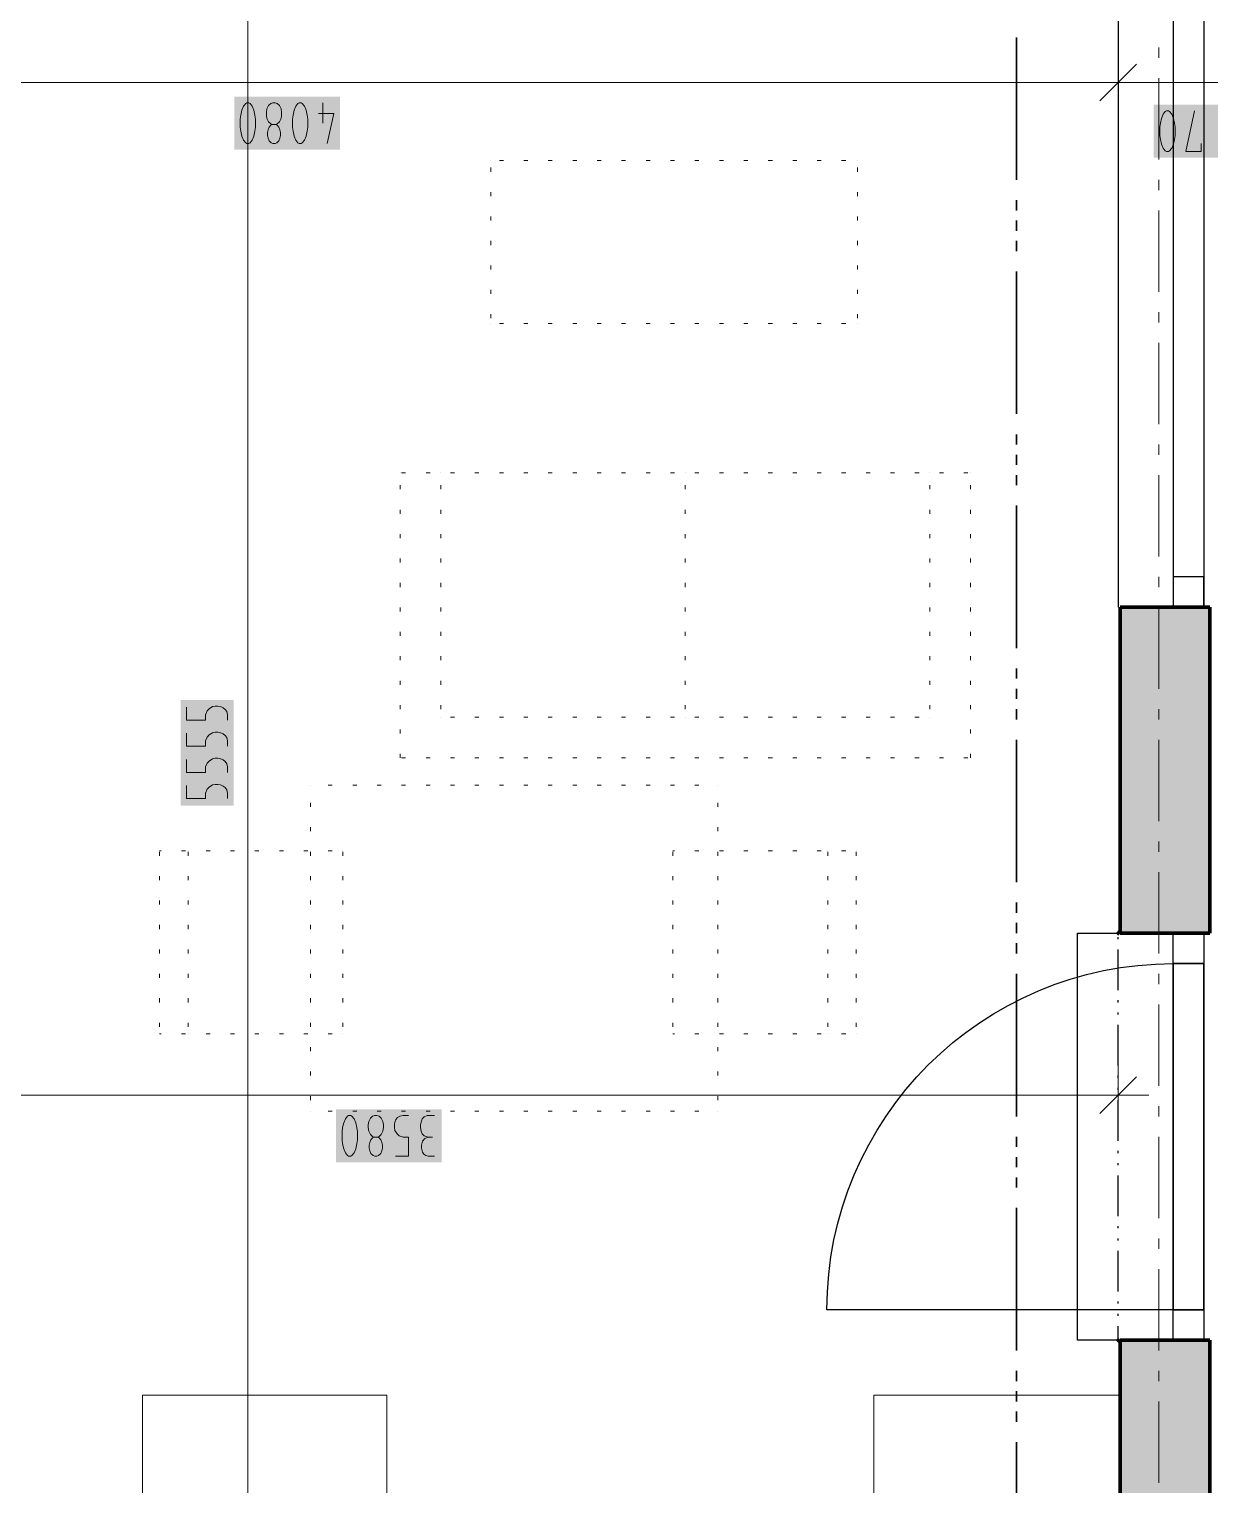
# Model space of a CAD drawing. Header units: millimetres. Extents: x 0 to 594, y 0 to 420.
# Drawn here: x 518.37 to 548.07, y 283.16 to 319.81 of the extents above; entities that cross this region are included whole.
import ezdxf

# ---------------------------------------------------------------- set-up
doc = ezdxf.new("R2010")
doc.units = ezdxf.units.MM
doc.header["$LTSCALE"] = 8
for name, color, linetype in [('PDF_Dvere', 7, 'Continuous'), ('PDF_Koty delkove', 7, 'Continuous'), ('PDF_Kuchyne', 7, 'Continuous'), ('PDF_Nabytek', 7, 'Continuous'), ('PDF_Obecne 0.25', 7, 'Continuous'), ('PDF_Okna', 7, 'Continuous'), ('PDF_Osy hlavni', 7, 'Continuous'), ('PDF_Pozarni useky', 7, 'Continuous'), ('PDF_Steny obvodove nosne', 7, 'Continuous'), ('PDF_Steny sendvic', 7, 'Continuous'), ('PDF_Zatepleni', 7, 'Continuous')]:
    doc.layers.add(name, color=color, linetype=linetype)

msp = doc.modelspace()

# ---------------------------------------------------------------- linework, layer by layer
at = {"layer": 'PDF_Dvere', "lineweight": 25}
for points in [[(547.917, 297.05), (547.917, 296.282), (547.148, 296.282), (547.148, 297.05)], [(547.917, 296.282), (547.148, 296.282)], [(547.917, 287.569), (547.917, 286.801), (547.148, 286.801), (547.148, 287.569)], [(547.917, 287.569), (547.148, 287.569)]]:
    msp.add_lwpolyline(points, close=True, dxfattribs=at)
msp.add_lwpolyline([(547.148, 287.569), (538.436, 287.569, -0.414213), (547.148, 296.282)], format="xyb", dxfattribs=at)
for points in [[(547.148, 296.282), (547.148, 287.569), (547.148, 296.282)], [(547.917, 296.282), (547.917, 287.569), (547.917, 296.282)]]:
    msp.add_lwpolyline(points, dxfattribs=at)
at = {"layer": 'PDF_Koty delkove', "lineweight": 18}
for points in [[(523.866, 248.312), (523.866, 250.413), (523.866, 251.625), (523.866, 252.105), (523.866, 271.631), (523.866, 273.117), (523.866, 330.055)], [(545.764, 319.233), (545.764, 318.464), (545.764, 317.696)], [(546.226, 318.925), (545.303, 318.003)], [(549.557, 318.464), (545.764, 318.464), (542.39, 318.464), (503.945, 318.464), (501.177, 318.464), (459.665, 318.464), (456.898, 318.464), (416.513, 318.464), (414.361, 318.464)], [(524.047, 317.234), (524.061, 317.336), (524.061, 317.541), (524.047, 317.643), (524.019, 317.763), (523.978, 317.866), (523.923, 317.934), (523.896, 317.952), (523.841, 317.952), (523.813, 317.934), (523.759, 317.866), (523.718, 317.763), (523.691, 317.643), (523.677, 317.541)], [(525.757, 317.952), (525.757, 317.439)], [(546.812, 317.336), (546.812, 317.131), (546.826, 317.029), (546.853, 316.909), (546.894, 316.807), (546.948, 316.738), (546.976, 316.722), (547.03, 316.722), (547.058, 316.738), (547.112, 316.807), (547.153, 316.909), (547.181, 317.029), (547.195, 317.131), (547.195, 317.336), (547.181, 317.438), (547.153, 317.558), (547.112, 317.661), (547.058, 317.729), (547.03, 317.747), (546.976, 317.747), (546.948, 317.729), (546.894, 317.661), (546.853, 317.558), (546.826, 317.438), (546.812, 317.336)], [(547.852, 316.926), (547.852, 316.722), (547.469, 316.722), (547.687, 317.747)], [(523.677, 317.541), (523.677, 317.336), (523.691, 317.234), (523.718, 317.114), (523.759, 317.012), (523.813, 316.943), (523.841, 316.927), (523.896, 316.927), (523.923, 316.943), (523.978, 317.012), (524.019, 317.114), (524.047, 317.234)], [(524.58, 317.404), (524.608, 317.387), (524.649, 317.336), (524.676, 317.268), (524.69, 317.199), (524.69, 317.131), (524.676, 317.063), (524.649, 316.994), (524.594, 316.943), (524.553, 316.927), (524.498, 316.927), (524.457, 316.943), (524.402, 316.994), (524.375, 317.063), (524.361, 317.131), (524.361, 317.199), (524.375, 317.268), (524.402, 317.336), (524.443, 317.387), (524.47, 317.404)], [(525.648, 317.678), (526.032, 317.678), (525.867, 316.927)], [(522.328, 302.736), (522.328, 302.408), (522.806, 302.408), (522.806, 302.545), (522.841, 302.64), (522.892, 302.695), (522.977, 302.75), (523.045, 302.764), (523.114, 302.764), (523.182, 302.75), (523.25, 302.723), (523.301, 302.681), (523.336, 302.627), (523.353, 302.545), (523.353, 302.408)], [(522.328, 302.079), (522.328, 301.751), (522.806, 301.751), (522.806, 301.888), (522.841, 301.983), (522.892, 302.038), (522.977, 302.093), (523.045, 302.107), (523.114, 302.107), (523.182, 302.093), (523.25, 302.065), (523.301, 302.024), (523.336, 301.97), (523.353, 301.888), (523.353, 301.751)], [(522.328, 301.422), (522.328, 301.094), (522.806, 301.094), (522.806, 301.231), (522.841, 301.326), (522.892, 301.381), (522.977, 301.436), (523.045, 301.449), (523.114, 301.449), (523.182, 301.436), (523.25, 301.408), (523.301, 301.367), (523.336, 301.313), (523.353, 301.231), (523.353, 301.094)], [(522.328, 300.765), (522.328, 300.437), (522.806, 300.437), (522.806, 300.574), (522.841, 300.669), (522.892, 300.724), (522.977, 300.778), (523.045, 300.792), (523.114, 300.792), (523.182, 300.778), (523.25, 300.751), (523.301, 300.71)], [(523.301, 300.71), (523.336, 300.656), (523.353, 300.574), (523.353, 300.437)], [(545.764, 293.741), (545.764, 292.972), (545.764, 292.203)], [(546.226, 293.433), (545.303, 292.511)], [(545.764, 292.972), (526.093, 292.972), (509.07, 292.972), (503.945, 292.972), (501.177, 292.972), (486.212, 292.972), (481.087, 292.972)], [(545.764, 292.972), (546.533, 292.972)], [(526.24, 292.048), (526.24, 291.843), (526.253, 291.742), (526.281, 291.622), (526.322, 291.52), (526.376, 291.451), (526.404, 291.434), (526.458, 291.434), (526.486, 291.451), (526.54, 291.52), (526.581, 291.622), (526.609, 291.742), (526.623, 291.843), (526.623, 292.048), (526.609, 292.151), (526.581, 292.271), (526.54, 292.373), (526.486, 292.442), (526.458, 292.459), (526.404, 292.459), (526.376, 292.442), (526.322, 292.373), (526.281, 292.271), (526.253, 292.151), (526.24, 292.048)], [(527.595, 292.356), (527.636, 292.407), (527.69, 292.442), (527.772, 292.459), (527.909, 292.459)], [(528.566, 292.459), (528.375, 292.459), (528.307, 292.425), (528.252, 292.373), (528.225, 292.288), (528.211, 292.22), (528.211, 292.151), (528.225, 292.066), (528.252, 291.998), (528.307, 291.947), (528.402, 291.912)], [(527.581, 291.434), (527.909, 291.434), (527.909, 291.912), (527.772, 291.912), (527.677, 291.947), (527.622, 291.998), (527.568, 292.083), (527.554, 292.151), (527.554, 292.22), (527.568, 292.288), (527.595, 292.356)], [(527.143, 291.912), (527.17, 291.895), (527.211, 291.843), (527.238, 291.776), (527.252, 291.707), (527.252, 291.638), (527.238, 291.571), (527.211, 291.502), (527.156, 291.451), (527.115, 291.434), (527.061, 291.434), (527.02, 291.451), (526.965, 291.502), (526.938, 291.571), (526.924, 291.638), (526.924, 291.707), (526.938, 291.776), (526.965, 291.843), (527.006, 291.895), (527.033, 291.912)], [(528.566, 291.434), (528.402, 291.434), (528.347, 291.451), (528.293, 291.486), (528.265, 291.537), (528.238, 291.638), (528.238, 291.707), (528.265, 291.81), (528.32, 291.878), (528.402, 291.912), (528.511, 291.912)]]:
    msp.add_lwpolyline(points, dxfattribs=at)
for points in [[(524.334, 317.712), (524.334, 317.643), (524.348, 317.558), (524.388, 317.473), (524.443, 317.422), (524.47, 317.404), (524.58, 317.404), (524.608, 317.422), (524.663, 317.473), (524.704, 317.558), (524.718, 317.643), (524.718, 317.712), (524.704, 317.797), (524.663, 317.883), (524.608, 317.934), (524.553, 317.952), (524.498, 317.952), (524.443, 317.934), (524.388, 317.883), (524.348, 317.797)], [(524.991, 317.541), (524.991, 317.336), (525.005, 317.234), (525.032, 317.114), (525.073, 317.012), (525.127, 316.943), (525.155, 316.927), (525.21, 316.927), (525.238, 316.943), (525.292, 317.012), (525.333, 317.114), (525.361, 317.234), (525.375, 317.336), (525.375, 317.541), (525.361, 317.643), (525.333, 317.763), (525.292, 317.866), (525.238, 317.934), (525.21, 317.952), (525.155, 317.952), (525.127, 317.934), (525.073, 317.866), (525.032, 317.763), (525.005, 317.643)], [(526.897, 292.22), (526.897, 292.151), (526.911, 292.066), (526.951, 291.981), (527.006, 291.93), (527.033, 291.912), (527.143, 291.912), (527.17, 291.93), (527.225, 291.981), (527.266, 292.066), (527.28, 292.151), (527.28, 292.22), (527.266, 292.305), (527.225, 292.391), (527.17, 292.442), (527.115, 292.459), (527.061, 292.459), (527.006, 292.442), (526.951, 292.391), (526.911, 292.305)]]:
    msp.add_lwpolyline(points, close=True, dxfattribs=at)
at = {"layer": 'PDF_Koty delkove', "color": 7, "lineweight": 18, "true_color": 0xffffff, "transparency": 33554559}
for points in [[(526.185, 318.106), (523.524, 318.106), (526.185, 316.773), (523.524, 316.773)], [(548.663, 317.9), (546.658, 317.9), (548.663, 316.568), (546.658, 316.568)], [(523.507, 300.255), (523.507, 302.917), (522.175, 300.255), (522.175, 302.917)], [(528.748, 292.613), (526.086, 292.613), (528.748, 291.281), (526.086, 291.281)]]:
    msp.add_solid(points, dxfattribs=at)
at = {"layer": 'PDF_Kuchyne', "lineweight": 13}
msp.add_lwpolyline([(527.366, 273.117), (521.216, 273.117), (521.216, 285.417), (527.366, 285.417), (527.366, 279.267), (539.614, 279.267), (539.614, 285.417), (545.764, 285.417)], dxfattribs=at)
at = {"layer": 'PDF_Nabytek', "lineweight": 13}
for points in [[(529.984, 316.496), (529.984, 316.496)], [(529.984, 316.496), (529.984, 316.496)], [(529.984, 316.215), (529.984, 316.318)], [(530.298, 316.496), (530.195, 316.496)], [(530.913, 316.496), (530.81, 316.496)], [(531.528, 316.496), (531.425, 316.496)], [(532.143, 316.496), (532.04, 316.496)], [(532.758, 316.496), (532.655, 316.496)], [(533.373, 316.496), (533.27, 316.496)], [(533.988, 316.496), (533.885, 316.496)], [(534.603, 316.496), (534.5, 316.496)], [(535.218, 316.496), (535.115, 316.496)], [(535.833, 316.496), (535.73, 316.496)], [(536.448, 316.496), (536.345, 316.496)], [(537.063, 316.496), (536.96, 316.496)], [(537.678, 316.496), (537.575, 316.496)], [(538.293, 316.496), (538.19, 316.496)], [(538.908, 316.496), (538.805, 316.496)], [(539.209, 316.496), (539.209, 316.496)], [(539.209, 316.496), (539.209, 316.496)], [(539.209, 316.215), (539.209, 316.318)], [(529.984, 315.6), (529.984, 315.703)], [(539.209, 315.6), (539.209, 315.703)], [(529.984, 314.985), (529.984, 315.088)], [(539.209, 314.985), (539.209, 315.088)], [(529.984, 314.37), (529.984, 314.473)], [(539.209, 314.37), (539.209, 314.473)], [(529.984, 313.755), (529.984, 313.858)], [(539.209, 313.755), (539.209, 313.858)], [(529.984, 313.14), (529.984, 313.243)], [(539.209, 313.14), (539.209, 313.243)], [(529.984, 312.525), (529.984, 312.628)], [(539.209, 312.525), (539.209, 312.628)], [(529.984, 312.397), (529.984, 312.397)], [(529.984, 312.397), (529.984, 312.397)], [(530.298, 312.397), (530.195, 312.397)], [(530.913, 312.397), (530.81, 312.397)], [(531.528, 312.397), (531.425, 312.397)], [(532.143, 312.397), (532.04, 312.397)], [(532.758, 312.397), (532.655, 312.397)], [(533.373, 312.397), (533.27, 312.397)], [(533.988, 312.397), (533.885, 312.397)], [(534.603, 312.397), (534.5, 312.397)], [(535.218, 312.397), (535.115, 312.397)], [(535.833, 312.397), (535.73, 312.397)], [(536.448, 312.397), (536.345, 312.397)], [(537.063, 312.397), (536.96, 312.397)], [(537.678, 312.397), (537.575, 312.397)], [(538.293, 312.397), (538.19, 312.397)], [(538.908, 312.397), (538.805, 312.397)], [(539.209, 312.397), (539.209, 312.397)], [(539.209, 312.397), (539.209, 312.397)], [(527.698, 308.634), (527.698, 308.634)], [(527.698, 308.634), (527.698, 308.634)], [(527.838, 308.634), (527.735, 308.634)], [(528.453, 308.634), (528.35, 308.634)], [(528.723, 308.634), (528.723, 308.634)], [(529.068, 308.634), (528.965, 308.634)], [(529.683, 308.634), (529.58, 308.634)], [(530.298, 308.634), (530.195, 308.634)], [(530.913, 308.634), (530.81, 308.634)], [(531.528, 308.634), (531.425, 308.634)], [(532.143, 308.634), (532.04, 308.634)], [(532.758, 308.634), (532.655, 308.634)], [(533.373, 308.634), (533.27, 308.634)], [(533.988, 308.634), (533.885, 308.634)], [(534.603, 308.634), (534.5, 308.634)], [(534.873, 308.634), (534.873, 308.634)], [(535.218, 308.634), (535.115, 308.634)], [(535.833, 308.634), (535.73, 308.634)], [(536.448, 308.634), (536.345, 308.634)], [(537.063, 308.634), (536.96, 308.634)], [(537.678, 308.634), (537.575, 308.634)], [(538.293, 308.634), (538.19, 308.634)], [(538.908, 308.634), (538.805, 308.634)], [(539.523, 308.634), (539.42, 308.634)], [(540.138, 308.634), (540.035, 308.634)], [(540.753, 308.634), (540.65, 308.634)], [(541.023, 308.634), (541.023, 308.634)], [(541.368, 308.634), (541.265, 308.634)], [(541.983, 308.634), (541.88, 308.634)], [(542.048, 308.634), (542.048, 308.634)], [(542.048, 308.634), (542.048, 308.634)], [(527.698, 308.221), (527.698, 308.323)], [(528.723, 308.221), (528.723, 308.323)], [(534.873, 308.221), (534.873, 308.323)], [(541.023, 308.221), (541.023, 308.323)], [(542.048, 308.221), (542.048, 308.323)], [(527.698, 307.606), (527.698, 307.708)], [(528.723, 307.606), (528.723, 307.708)], [(534.873, 307.606), (534.873, 307.708)], [(541.023, 307.606), (541.023, 307.708)], [(542.048, 307.606), (542.048, 307.708)], [(527.698, 306.991), (527.698, 307.093)], [(528.723, 306.991), (528.723, 307.093)], [(534.873, 306.991), (534.873, 307.093)], [(541.023, 306.991), (541.023, 307.093)], [(542.048, 306.991), (542.048, 307.093)], [(527.698, 306.376), (527.698, 306.478)], [(528.723, 306.376), (528.723, 306.478)], [(534.873, 306.376), (534.873, 306.478)], [(541.023, 306.376), (541.023, 306.478)], [(542.048, 306.376), (542.048, 306.478)], [(527.698, 305.761), (527.698, 305.863)], [(528.723, 305.761), (528.723, 305.863)], [(534.873, 305.761), (534.873, 305.863)], [(541.023, 305.761), (541.023, 305.863)], [(542.048, 305.761), (542.048, 305.863)], [(527.698, 305.146), (527.698, 305.248)], [(528.723, 305.146), (528.723, 305.248)], [(534.873, 305.146), (534.873, 305.248)], [(541.023, 305.146), (541.023, 305.248)], [(542.048, 305.146), (542.048, 305.248)], [(527.698, 304.531), (527.698, 304.633)], [(528.723, 304.531), (528.723, 304.633)], [(534.873, 304.531), (534.873, 304.633)], [(541.023, 304.531), (541.023, 304.633)], [(542.048, 304.531), (542.048, 304.633)], [(527.698, 303.916), (527.698, 304.018)], [(528.723, 303.916), (528.723, 304.018)], [(534.873, 303.916), (534.873, 304.018)], [(541.023, 303.916), (541.023, 304.018)], [(542.048, 303.916), (542.048, 304.018)], [(527.698, 303.301), (527.698, 303.403)], [(528.723, 303.301), (528.723, 303.403)], [(534.873, 303.301), (534.873, 303.403)], [(541.023, 303.301), (541.023, 303.403)], [(542.048, 303.301), (542.048, 303.403)], [(527.698, 302.686), (527.698, 302.788)], [(528.723, 302.686), (528.723, 302.788)], [(534.873, 302.686), (534.873, 302.788)], [(541.023, 302.686), (541.023, 302.788)], [(542.048, 302.686), (542.048, 302.788)], [(528.723, 302.484), (528.723, 302.484)], [(528.723, 302.484), (528.723, 302.484)], [(529.068, 302.484), (528.965, 302.484)], [(529.683, 302.484), (529.58, 302.484)], [(530.298, 302.484), (530.195, 302.484)], [(530.913, 302.484), (530.81, 302.484)], [(531.528, 302.484), (531.425, 302.484)], [(532.143, 302.484), (532.04, 302.484)], [(532.758, 302.484), (532.655, 302.484)], [(533.373, 302.484), (533.27, 302.484)], [(533.988, 302.484), (533.885, 302.484)], [(534.603, 302.484), (534.5, 302.484)], [(534.873, 302.484), (534.873, 302.484)], [(535.218, 302.484), (535.115, 302.484)], [(535.833, 302.484), (535.73, 302.484)], [(536.448, 302.484), (536.345, 302.484)], [(537.063, 302.484), (536.96, 302.484)], [(537.678, 302.484), (537.575, 302.484)], [(538.293, 302.484), (538.19, 302.484)], [(538.908, 302.484), (538.805, 302.484)], [(539.523, 302.484), (539.42, 302.484)], [(540.138, 302.484), (540.035, 302.484)], [(540.753, 302.484), (540.65, 302.484)], [(541.023, 302.484), (541.023, 302.484)], [(541.023, 302.484), (541.023, 302.484)], [(527.698, 302.071), (527.698, 302.173)], [(542.048, 302.071), (542.048, 302.173)], [(527.698, 301.459), (527.698, 301.558)], [(527.698, 301.459), (527.698, 301.459)], [(527.698, 301.459), (527.698, 301.459)], [(527.838, 301.459), (527.735, 301.459)], [(528.453, 301.459), (528.35, 301.459)], [(529.068, 301.459), (528.965, 301.459)], [(529.683, 301.459), (529.58, 301.459)], [(530.298, 301.459), (530.195, 301.459)], [(530.913, 301.459), (530.81, 301.459)], [(531.528, 301.459), (531.425, 301.459)], [(532.143, 301.459), (532.04, 301.459)], [(532.758, 301.459), (532.655, 301.459)], [(533.373, 301.459), (533.27, 301.459)], [(533.988, 301.459), (533.885, 301.459)], [(534.603, 301.459), (534.5, 301.459)], [(535.218, 301.459), (535.115, 301.459)], [(535.833, 301.459), (535.73, 301.459)], [(536.448, 301.459), (536.345, 301.459)], [(537.063, 301.459), (536.96, 301.459)], [(537.678, 301.459), (537.575, 301.459)], [(538.293, 301.459), (538.19, 301.459)], [(538.908, 301.459), (538.805, 301.459)], [(539.523, 301.459), (539.42, 301.459)], [(540.138, 301.459), (540.035, 301.459)], [(540.753, 301.459), (540.65, 301.459)], [(541.368, 301.459), (541.265, 301.459)], [(541.983, 301.459), (541.88, 301.459)], [(542.048, 301.459), (542.048, 301.558)], [(542.048, 301.459), (542.048, 301.459)], [(542.048, 301.459), (542.048, 301.459)], [(525.44, 300.769), (525.44, 300.769)], [(525.44, 300.769), (525.44, 300.769)], [(525.993, 300.769), (525.89, 300.769)], [(526.608, 300.769), (526.505, 300.769)], [(527.223, 300.769), (527.12, 300.769)], [(527.838, 300.769), (527.735, 300.769)], [(528.453, 300.769), (528.35, 300.769)], [(529.068, 300.769), (528.965, 300.769)], [(529.683, 300.769), (529.58, 300.769)], [(530.298, 300.769), (530.195, 300.769)], [(530.913, 300.769), (530.81, 300.769)], [(531.528, 300.769), (531.425, 300.769)], [(532.143, 300.769), (532.04, 300.769)], [(532.758, 300.769), (532.655, 300.769)], [(533.373, 300.769), (533.27, 300.769)], [(533.988, 300.769), (533.885, 300.769)], [(534.603, 300.769), (534.5, 300.769)], [(535.218, 300.769), (535.115, 300.769)], [(535.69, 300.769), (535.69, 300.769)], [(535.69, 300.769), (535.69, 300.769)], [(525.44, 300.226), (525.44, 300.328)], [(535.69, 300.226), (535.69, 300.328)], [(525.44, 299.611), (525.44, 299.713)], [(535.69, 299.611), (535.69, 299.713)], [(521.646, 299.121), (521.646, 299.121)], [(521.688, 299.121), (521.646, 299.121)], [(521.646, 299.121), (521.646, 299.121)], [(521.646, 298.996), (521.646, 299.098)], [(522.303, 299.121), (522.2, 299.121)], [(522.364, 299.121), (522.364, 299.121)], [(522.364, 298.996), (522.364, 299.098)], [(522.918, 299.121), (522.815, 299.121)], [(523.533, 299.121), (523.43, 299.121)], [(524.148, 299.121), (524.045, 299.121)], [(524.763, 299.121), (524.66, 299.121)], [(525.378, 299.121), (525.275, 299.121)], [(525.44, 298.996), (525.44, 299.098)], [(525.993, 299.121), (525.89, 299.121)], [(526.259, 299.121), (526.259, 299.121)], [(526.259, 299.121), (526.259, 299.121)], [(526.259, 298.996), (526.259, 299.098)], [(534.561, 299.121), (534.561, 299.121)], [(534.603, 299.121), (534.561, 299.121)], [(534.561, 299.121), (534.561, 299.121)], [(534.561, 298.996), (534.561, 299.098)], [(535.218, 299.121), (535.115, 299.121)], [(535.69, 298.996), (535.69, 299.098)], [(535.833, 299.121), (535.73, 299.121)], [(536.448, 299.121), (536.345, 299.121)], [(537.063, 299.121), (536.96, 299.121)], [(537.678, 299.121), (537.575, 299.121)], [(538.293, 299.121), (538.19, 299.121)], [(538.456, 299.121), (538.456, 299.121)], [(538.456, 298.996), (538.456, 299.098)], [(538.908, 299.121), (538.805, 299.121)], [(539.174, 299.121), (539.174, 299.121)], [(539.174, 299.121), (539.174, 299.121)], [(539.174, 298.996), (539.174, 299.098)], [(521.646, 298.381), (521.646, 298.483)], [(522.364, 298.381), (522.364, 298.483)], [(525.44, 298.381), (525.44, 298.483)], [(526.259, 298.381), (526.259, 298.483)], [(534.561, 298.381), (534.561, 298.483)], [(535.69, 298.381), (535.69, 298.483)], [(538.456, 298.381), (538.456, 298.483)], [(539.174, 298.381), (539.174, 298.483)], [(521.646, 297.766), (521.646, 297.868)], [(522.364, 297.766), (522.364, 297.868)], [(525.44, 297.766), (525.44, 297.868)], [(526.259, 297.766), (526.259, 297.868)], [(534.561, 297.766), (534.561, 297.868)], [(535.69, 297.766), (535.69, 297.868)], [(538.456, 297.766), (538.456, 297.868)], [(539.174, 297.766), (539.174, 297.868)], [(521.646, 297.151), (521.646, 297.253)], [(522.364, 297.151), (522.364, 297.253)], [(525.44, 297.151), (525.44, 297.253)], [(526.259, 297.151), (526.259, 297.253)], [(534.561, 297.151), (534.561, 297.253)], [(535.69, 297.151), (535.69, 297.253)], [(538.456, 297.151), (538.456, 297.253)], [(539.174, 297.151), (539.174, 297.253)], [(521.646, 296.536), (521.646, 296.638)], [(522.364, 296.536), (522.364, 296.638)], [(525.44, 296.536), (525.44, 296.638)], [(526.259, 296.536), (526.259, 296.638)], [(534.561, 296.536), (534.561, 296.638)], [(535.69, 296.536), (535.69, 296.638)], [(538.456, 296.536), (538.456, 296.638)], [(539.174, 296.536), (539.174, 296.638)], [(521.646, 295.921), (521.646, 296.023)], [(522.364, 295.921), (522.364, 296.023)], [(525.44, 295.921), (525.44, 296.023)], [(526.259, 295.921), (526.259, 296.023)], [(534.561, 295.921), (534.561, 296.023)], [(535.69, 295.921), (535.69, 296.023)], [(538.456, 295.921), (538.456, 296.023)], [(539.174, 295.921), (539.174, 296.023)], [(521.646, 295.306), (521.646, 295.408)], [(522.364, 295.306), (522.364, 295.408)], [(525.44, 295.306), (525.44, 295.408)], [(526.259, 295.306), (526.259, 295.408)], [(534.561, 295.306), (534.561, 295.408)], [(535.69, 295.306), (535.69, 295.408)], [(538.456, 295.306), (538.456, 295.408)], [(539.174, 295.306), (539.174, 295.408)], [(521.646, 294.691), (521.646, 294.793)], [(522.364, 294.691), (522.364, 294.793)], [(525.44, 294.691), (525.44, 294.793)], [(526.259, 294.691), (526.259, 294.793)], [(534.561, 294.691), (534.561, 294.793)], [(535.69, 294.691), (535.69, 294.793)], [(538.456, 294.691), (538.456, 294.793)], [(539.174, 294.691), (539.174, 294.793)], [(521.646, 294.509), (521.646, 294.509)], [(521.688, 294.509), (521.646, 294.509)], [(521.646, 294.509), (521.646, 294.509)], [(522.303, 294.509), (522.2, 294.509)], [(522.364, 294.509), (522.364, 294.509)], [(522.918, 294.509), (522.815, 294.509)], [(523.533, 294.509), (523.43, 294.509)], [(524.148, 294.509), (524.045, 294.509)], [(524.763, 294.509), (524.66, 294.509)], [(525.378, 294.509), (525.275, 294.509)], [(525.993, 294.509), (525.89, 294.509)], [(526.259, 294.509), (526.259, 294.509)], [(526.259, 294.509), (526.259, 294.509)], [(534.603, 294.509), (534.561, 294.509)], [(534.561, 294.509), (534.561, 294.509)], [(534.561, 294.509), (534.561, 294.509)], [(535.218, 294.509), (535.115, 294.509)], [(535.833, 294.509), (535.73, 294.509)], [(536.448, 294.509), (536.345, 294.509)], [(537.063, 294.509), (536.96, 294.509)], [(537.678, 294.509), (537.575, 294.509)], [(538.293, 294.509), (538.19, 294.509)], [(538.456, 294.509), (538.456, 294.509)], [(538.908, 294.509), (538.805, 294.509)], [(539.174, 294.509), (539.174, 294.509)], [(539.174, 294.509), (539.174, 294.509)], [(525.44, 294.076), (525.44, 294.178)], [(535.69, 294.076), (535.69, 294.178)], [(525.44, 293.461), (525.44, 293.563)], [(535.69, 293.461), (535.69, 293.563)], [(525.44, 292.846), (525.44, 292.948)], [(535.69, 292.846), (535.69, 292.948)], [(525.44, 292.569), (525.44, 292.569)], [(525.44, 292.569), (525.44, 292.569)], [(525.993, 292.569), (525.89, 292.569)], [(526.608, 292.569), (526.505, 292.569)], [(527.223, 292.569), (527.12, 292.569)], [(527.838, 292.569), (527.735, 292.569)], [(528.453, 292.569), (528.35, 292.569)], [(529.068, 292.569), (528.965, 292.569)], [(529.683, 292.569), (529.58, 292.569)], [(530.298, 292.569), (530.195, 292.569)], [(530.913, 292.569), (530.81, 292.569)], [(531.528, 292.569), (531.425, 292.569)], [(532.143, 292.569), (532.04, 292.569)], [(532.758, 292.569), (532.655, 292.569)], [(533.373, 292.569), (533.27, 292.569)], [(533.988, 292.569), (533.885, 292.569)], [(534.603, 292.569), (534.5, 292.569)], [(535.218, 292.569), (535.115, 292.569)], [(535.69, 292.569), (535.69, 292.569)], [(535.69, 292.569), (535.69, 292.569)]]:
    msp.add_lwpolyline(points, dxfattribs=at)
at = {"layer": 'PDF_Obecne 0.25', "lineweight": 25}
msp.add_lwpolyline([(545.764, 286.801), (544.739, 286.801), (544.739, 297.05), (545.764, 297.05)], dxfattribs=at)
at = {"layer": 'PDF_Okna', "lineweight": 25}
for points in [[(547.148, 323.7), (547.148, 305.25)], [(547.917, 323.7), (547.917, 305.25)]]:
    msp.add_lwpolyline(points, dxfattribs=at)
msp.add_lwpolyline([(547.917, 305.25), (547.917, 306.019), (547.148, 306.019), (547.148, 305.25)], close=True, dxfattribs=at)
at = {"layer": 'PDF_Osy hlavni', "lineweight": 18}
for points in [[(546.789, 319.085), (546.789, 319.342)], [(546.789, 316.523), (546.789, 318.573)], [(546.789, 315.754), (546.789, 316.01)], [(546.789, 313.192), (546.789, 315.242)], [(546.789, 312.423), (546.789, 312.679)], [(546.789, 309.86), (546.789, 311.91)], [(546.789, 309.092), (546.789, 309.348)], [(546.789, 306.529), (546.789, 308.579)], [(546.789, 305.761), (546.789, 306.017)], [(546.789, 303.198), (546.789, 305.248)], [(546.789, 302.429), (546.789, 302.686)], [(546.789, 299.867), (546.789, 301.917)], [(546.789, 299.098), (546.789, 299.354)], [(546.789, 296.536), (546.789, 298.586)], [(546.789, 295.767), (546.789, 296.023)], [(546.789, 293.204), (546.789, 295.254)], [(546.789, 292.436), (546.789, 292.692)], [(546.789, 289.873), (546.789, 291.923)], [(546.789, 289.104), (546.789, 289.361)], [(546.789, 286.542), (546.789, 288.592)], [(546.789, 285.773), (546.789, 286.029)], [(546.789, 283.211), (546.789, 285.261)]]:
    msp.add_lwpolyline(points, dxfattribs=at)
at = {"layer": 'PDF_Pozarni useky', "lineweight": 35}
for points in [[(543.202, 316.01), (543.202, 319.598)], [(543.202, 315.242), (543.202, 315.498)], [(543.202, 314.729), (543.202, 314.985)], [(543.202, 314.217), (543.202, 314.473)], [(543.202, 310.117), (543.202, 313.704)], [(543.202, 309.348), (543.202, 309.604)], [(543.202, 308.835), (543.202, 309.092)], [(543.202, 308.323), (543.202, 308.579)], [(543.202, 304.223), (543.202, 307.81)], [(543.202, 303.454), (543.202, 303.711)], [(543.202, 302.942), (543.202, 303.198)], [(543.202, 302.429), (543.202, 302.686)], [(543.202, 298.329), (543.202, 301.917)], [(543.202, 297.561), (543.202, 297.817)], [(543.202, 297.048), (543.202, 297.304)], [(543.202, 296.536), (543.202, 296.792)], [(543.202, 292.436), (543.202, 296.023)], [(543.202, 291.667), (543.202, 291.923)], [(543.202, 291.154), (543.202, 291.411)], [(543.202, 290.642), (543.202, 290.898)], [(543.202, 286.542), (543.202, 290.129)], [(543.202, 285.773), (543.202, 286.029)], [(543.202, 285.261), (543.202, 285.517)], [(543.202, 284.748), (543.202, 285.004)], [(543.202, 280.648), (543.202, 284.236)]]:
    msp.add_lwpolyline(points, dxfattribs=at)
at = {"layer": 'PDF_Steny obvodove nosne', "lineweight": 25}
msp.add_lwpolyline([(545.764, 323.7), (545.764, 305.25)], dxfattribs=at)
at = {"layer": 'PDF_Steny obvodove nosne', "lineweight": 70}
for points in [[(545.816, 305.25), (545.816, 297.05)], [(545.816, 305.25), (547.148, 305.25), (547.917, 305.25), (548.071, 305.25)], [(548.071, 297.05), (548.071, 305.25)], [(548.071, 297.05), (547.917, 297.05), (547.148, 297.05), (545.816, 297.05)], [(545.816, 286.801), (545.816, 273.117), (545.816, 271.631), (545.816, 252.105), (545.816, 250.413), (544.996, 250.413)], [(545.816, 286.801), (547.148, 286.801), (547.917, 286.801), (548.071, 286.801)], [(547.251, 248.158), (548.071, 248.158), (548.071, 250.413), (548.071, 286.801)]]:
    msp.add_lwpolyline(points, dxfattribs=at)
at = {"layer": 'PDF_Steny obvodove nosne', "color": 9, "lineweight": 9, "true_color": 0xc0c0c0, "transparency": 33554559}
for points in [[(548.071, 297.05), (548.071, 305.25), (545.816, 297.05), (545.816, 305.25)], [(545.816, 286.801), (545.816, 250.413), (548.071, 286.801), (548.071, 250.413)]]:
    msp.add_solid(points, dxfattribs=at)
at = {"layer": 'PDF_Steny sendvic', "lineweight": 25}
for points in [[(545.764, 296.894), (545.764, 296.946)], [(545.764, 295.613), (545.764, 296.638)], [(545.764, 295.306), (545.764, 295.357)], [(545.764, 294.998), (545.764, 295.049)], [(545.764, 293.717), (545.764, 294.742)], [(545.764, 293.409), (545.764, 293.461)], [(545.764, 293.102), (545.764, 293.153)], [(545.764, 291.821), (545.764, 292.846)], [(545.764, 291.513), (545.764, 291.564)], [(545.764, 291.206), (545.764, 291.257)], [(545.764, 289.924), (545.764, 290.949)], [(545.764, 289.617), (545.764, 289.668)], [(545.764, 289.309), (545.764, 289.361)], [(545.764, 288.028), (545.764, 289.053)], [(545.764, 287.721), (545.764, 287.772)], [(545.764, 287.413), (545.764, 287.464)], [(545.764, 286.801), (545.764, 287.157)]]:
    msp.add_lwpolyline(points, dxfattribs=at)
at = {"layer": 'PDF_Steny sendvic', "lineweight": 25, "transparency": 33554559}
for points in [[(545.764, 296.986), (545.7, 297.05), (545.828, 297.05), (545.764, 297.115)], [(545.764, 286.737), (545.7, 286.801), (545.828, 286.801), (545.764, 286.865)]]:
    msp.add_solid(points, dxfattribs=at)
at = {"layer": 'PDF_Zatepleni', "lineweight": 35}
for points in [[(548.071, 305.25), (548.071, 297.05)], [(548.071, 286.801), (548.071, 250.413), (548.071, 248.158), (547.251, 248.158), (547.251, 246.672), (548.737, 246.672), (549.557, 246.672), (549.557, 248.158), (549.557, 286.801)]]:
    msp.add_lwpolyline(points, dxfattribs=at)

doc.saveas('drawing.dxf')
